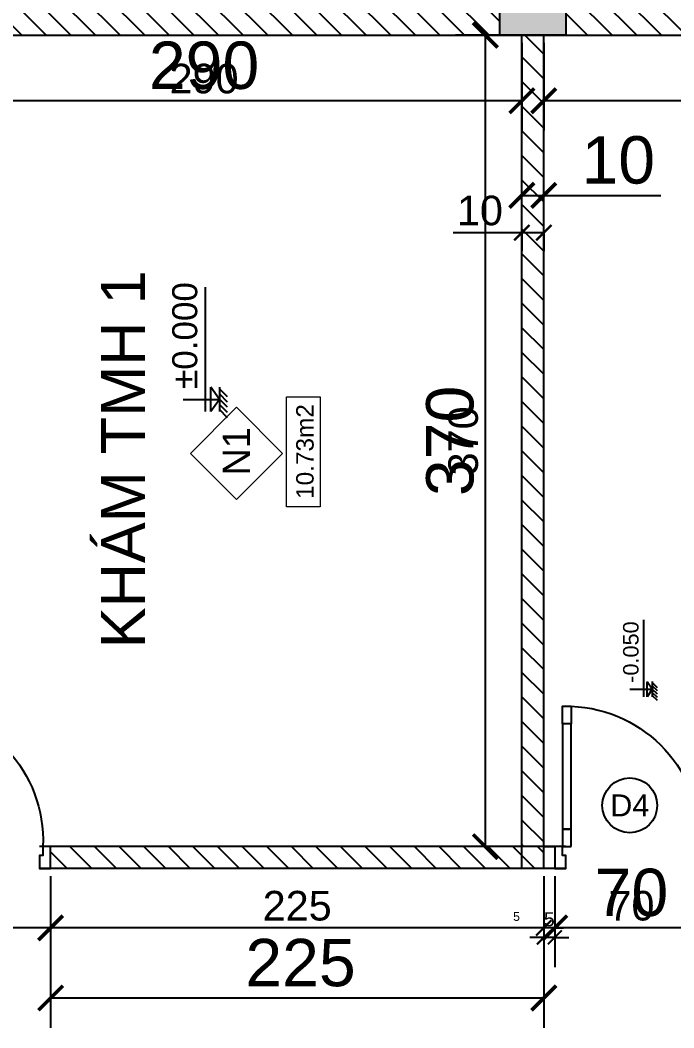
# Model space of a CAD drawing. Header units: millimetres. Extents: x -26398 to 135532, y -376633 to 43268.
# Drawn here: x 9003.1 to 9301.4, y -358347.6 to -357888.1 of the extents above; entities that cross this region are included whole.
import ezdxf
from ezdxf.enums import TextEntityAlignment as Align

# ---------------------------------------------------------------- set-up
doc = ezdxf.new("R2010")
doc.units = ezdxf.units.MM
for name, color, linetype in [('0 @ 5', 7, 'Continuous'), ('0 @ 8', 7, 'Continuous'), ('A-Door', 150, 'Continuous'), ('A5-KICHTHUOC', 251, 'Continuous'), ('cửa', 152, 'Continuous'), ('NT', 1, 'Continuous'), ('TƯỜNG', 52, 'Continuous')]:
    doc.layers.add(name, color=color, linetype=linetype)
doc.layers.add('A6-GHICHU', color=147, linetype='Continuous', lineweight=20)
doc.styles.add('GHICHU35', font='', dxfattribs={"width": 0.9, "height": 350})
doc.styles.get("Standard").update_dxf_attribs({"font": 'arial.ttf'})
doc.styles.add('TUANH', font='')
doc.styles.get('GHICHU35').set_extended_font_data('VNI-Helve')
doc.styles.get('TUANH').set_extended_font_data('VNI-Helve-Condense', bold=True)
doc.dimstyles.new('SCALE dimmatbang', dxfattribs={"dimscale": 70, "dimtxt": 2.7, "dimasz": 1.4, "dimexe": 1.7, "dimexo": 0.7, "dimtad": 1, "dimtoh": 1, "dimdec": 1, "dimtxsty": 'Standard', "dimblk": 'ARCHTICK', "dimcen": 2.5, "dimclrd": 1, "dimclre": 256, "dimadec": 0, "dimazin": 0, "dimtfac": 1, "dimtdec": 1, "dimtmove": 0, "dimatfit": 3, "dimfxl": 1, "dimarcsym": 0})
pattern_1 = [(135, (-202.924, -361103.396), (-5.61266, -5.61266), [])]

# ---------------------------------------------------------------- blocks, each defined once
blk = doc.blocks.new('A$C7DB75F4D')
at = {"layer": 'A-Door'}
for points in [[(625, 740), (625, 660), (665, 660), (665, 740)], [(625, 180), (625, 660), (665, 660), (665, 180)], [(625, 100), (625, 180), (665, 180), (665, 100)], [(35, 100), (35, 60), (50, 60), (50, 50), (50, 0), (0, 0), (0, 100)], [(665, 100), (700, 100), (700, 0), (650, 0), (650, 50), (650, 60), (665, 60)]]:
    blk.add_lwpolyline(points, close=True, dxfattribs=at)
at = {"layer": 'NT', "color": 1}
blk.add_arc((650, 125), 615.5, 92.3278, 182.3278, dxfattribs=at)
blk = doc.blocks.new('1-cote nen')
for p, q in [((-1.8, 267.2), (-1.8, 0)), ((-91.4, 101.9), (827.5, 101.9)), ((-1.8, 0), (-91.4, 62.9)), ((-91.4, 62.9), (87.7, 62.9)), ((89.6, 0), (-91.4, 0)), ((-1.8, 0), (87.7, 62.9)), ((-137.3, -60), (-77.3, 0)), ((-98.7, -60), (-38.7, 0)), ((-60, -60), (0, 0)), ((-21.3, -60), (38.7, 0)), ((17.3, -60), (77.3, 0))]:
    blk.add_line(p, q)
at = {"ltscale": 50, "style": 'GHICHU35', "width": 0.9}
blk.add_attdef('%%P0.000', (75.5, 163.9), '', height=187.5, dxfattribs=at)
blk = doc.blocks.new('_ArchTick')
at = {"color": 0, "linetype": 'ByBlock', "const_width": 0.15}
blk.add_lwpolyline([(-0.5, -0.5), (0.5, 0.5)], dxfattribs=at)
blk = doc.blocks.new('*D7966')
at = {"lineweight": -2, "transparency": 16777216}
for p, q in [((9247.05, -358280.55), (9247.05, -358315.62)), ((9317.05, -358280.55), (9317.05, -358315.62))]:
    blk.add_line(p, q, dxfattribs=at)
at = {"color": 1, "lineweight": -2, "transparency": 16777216}
blk.add_line((9317.05, -358302.02), (9247.05, -358302.02), dxfattribs=at)
at = {"layer": 'DEFPOINTS', "color": 0, "transparency": 16777216}
for p in [(9247.05, -358274.95), (9317.05, -358274.95), (9247.05, -358302.02)]:
    blk.add_point(p, dxfattribs=at)
at = {"color": 1, "lineweight": -2, "transparency": 16777216, "xscale": 11.2, "yscale": 11.2, "zscale": 11.2, "rotation": 180}
blk.add_blockref('_ArchTick', (9247.05, -358302.02), dxfattribs=at)
at = {"color": 1, "lineweight": -2, "transparency": 16777216, "xscale": 11.2, "yscale": 11.2, "zscale": 11.2}
blk.add_blockref('_ArchTick', (9317.05, -358302.02), dxfattribs=at)
at = {"color": 0, "transparency": 16777216, "insert": (9282.05, -358285.99), "char_height": 21.6, "attachment_point": 5}
blk.add_mtext('70', dxfattribs=at)
blk = doc.blocks.new('*D7967')
at = {"lineweight": -2, "transparency": 16777216}
for p, q in [((9247.05, -358278.45), (9247.05, -358310.52)), ((9317.05, -358278.45), (9317.05, -358310.52))]:
    blk.add_line(p, q, dxfattribs=at)
at = {"color": 1, "lineweight": -2, "transparency": 16777216}
blk.add_line((9317.05, -358302.02), (9247.05, -358302.02), dxfattribs=at)
at = {"layer": 'DEFPOINTS', "color": 0, "transparency": 16777216}
for p in [(9247.05, -358274.95), (9317.05, -358274.95), (9247.05, -358302.02)]:
    blk.add_point(p, dxfattribs=at)
at = {"color": 1, "lineweight": -2, "transparency": 16777216, "xscale": 7, "yscale": 7, "zscale": 7, "rotation": 180}
blk.add_blockref('_ArchTick', (9247.05, -358302.02), dxfattribs=at)
at = {"color": 1, "lineweight": -2, "transparency": 16777216, "xscale": 7, "yscale": 7, "zscale": 7}
blk.add_blockref('_ArchTick', (9317.05, -358302.02), dxfattribs=at)
at = {"color": 0, "transparency": 16777216, "insert": (9282.05, -358292), "char_height": 13.5, "attachment_point": 5}
blk.add_mtext('70', dxfattribs=at)
blk = doc.blocks.new('*D7968')
at = {"lineweight": -2, "transparency": 16777216}
for p, q in [((9242.05, -358280.55), (9242.05, -358319.96)), ((9247.05, -358280.55), (9247.05, -358319.96))]:
    blk.add_line(p, q, dxfattribs=at)
at = {"color": 1, "lineweight": -2, "transparency": 16777216}
for p, q in [((9242.05, -358306.36), (9235.65, -358306.36)), ((9247.05, -358306.36), (9242.05, -358306.36)), ((9247.05, -358306.36), (9253.45, -358306.36))]:
    blk.add_line(p, q, dxfattribs=at)
at = {"layer": 'DEFPOINTS', "color": 0, "transparency": 16777216}
for p in [(9242.05, -358274.95), (9247.05, -358274.95), (9242.05, -358306.36)]:
    blk.add_point(p, dxfattribs=at)
at = {"color": 1, "lineweight": -2, "transparency": 16777216, "xscale": 6.4, "yscale": 6.4, "zscale": 6.4}
blk.add_blockref('_ArchTick', (9242.05, -358306.36), dxfattribs=at)
at = {"color": 1, "lineweight": -2, "transparency": 16777216, "xscale": 6.4, "yscale": 6.4, "zscale": 6.4, "rotation": 180}
blk.add_blockref('_ArchTick', (9247.05, -358306.36), dxfattribs=at)
at = {"color": 0, "transparency": 16777216, "insert": (9244.55, -358298.11), "char_height": 6.4, "attachment_point": 5}
blk.add_mtext('5', dxfattribs=at)
blk = doc.blocks.new('*D7969')
at = {"lineweight": -2, "transparency": 16777216}
for p, q in [((9242.05, -358278.45), (9242.05, -358310.52)), ((9247.05, -358278.45), (9247.05, -358310.52))]:
    blk.add_line(p, q, dxfattribs=at)
at = {"color": 1, "lineweight": -2, "transparency": 16777216}
for p, q in [((9242.05, -358302.02), (9225.14, -358302.02)), ((9247.05, -358302.02), (9242.05, -358302.02)), ((9247.05, -358302.02), (9251.05, -358302.02))]:
    blk.add_line(p, q, dxfattribs=at)
at = {"layer": 'DEFPOINTS', "color": 0, "transparency": 16777216}
for p in [(9242.05, -358274.95), (9247.05, -358274.95), (9242.05, -358302.02)]:
    blk.add_point(p, dxfattribs=at)
at = {"color": 1, "lineweight": -2, "transparency": 16777216, "xscale": 4, "yscale": 4, "zscale": 4}
blk.add_blockref('_ArchTick', (9242.05, -358302.02), dxfattribs=at)
at = {"color": 1, "lineweight": -2, "transparency": 16777216, "xscale": 4, "yscale": 4, "zscale": 4, "rotation": 180}
blk.add_blockref('_ArchTick', (9247.05, -358302.02), dxfattribs=at)
at = {"color": 0, "transparency": 16777216, "insert": (9229.6, -358296.86), "char_height": 4, "attachment_point": 5}
blk.add_mtext('5', dxfattribs=at)
blk = doc.blocks.new('*D7970')
at = {"lineweight": -2, "transparency": 16777216}
for p, q in [((9017.05, -358280.55), (9017.05, -358347.6)), ((9242.05, -358280.55), (9242.05, -358347.6))]:
    blk.add_line(p, q, dxfattribs=at)
at = {"color": 1, "lineweight": -2, "transparency": 16777216}
blk.add_line((9242.05, -358334), (9017.05, -358334), dxfattribs=at)
at = {"layer": 'DEFPOINTS', "color": 0, "transparency": 16777216}
for p in [(9017.05, -358274.95), (9242.05, -358274.95), (9017.05, -358334)]:
    blk.add_point(p, dxfattribs=at)
at = {"color": 1, "lineweight": -2, "transparency": 16777216, "xscale": 11.2, "yscale": 11.2, "zscale": 11.2, "rotation": 180}
blk.add_blockref('_ArchTick', (9017.05, -358334), dxfattribs=at)
at = {"color": 1, "lineweight": -2, "transparency": 16777216, "xscale": 11.2, "yscale": 11.2, "zscale": 11.2}
blk.add_blockref('_ArchTick', (9242.05, -358334), dxfattribs=at)
at = {"color": 0, "transparency": 16777216, "insert": (9131.07, -358317.98), "char_height": 21.6, "attachment_point": 5}
blk.add_mtext('225', dxfattribs=at)
blk = doc.blocks.new('*D7971')
at = {"lineweight": -2, "transparency": 16777216}
for p, q in [((9017.05, -358278.45), (9017.05, -358310.52)), ((9242.05, -358278.45), (9242.05, -358310.52))]:
    blk.add_line(p, q, dxfattribs=at)
at = {"color": 1, "lineweight": -2, "transparency": 16777216}
blk.add_line((9242.05, -358302.02), (9017.05, -358302.02), dxfattribs=at)
at = {"layer": 'DEFPOINTS', "color": 0, "transparency": 16777216}
for p in [(9017.05, -358274.95), (9242.05, -358274.95), (9017.05, -358302.02)]:
    blk.add_point(p, dxfattribs=at)
at = {"color": 1, "lineweight": -2, "transparency": 16777216, "xscale": 7, "yscale": 7, "zscale": 7, "rotation": 180}
blk.add_blockref('_ArchTick', (9017.05, -358302.02), dxfattribs=at)
at = {"color": 1, "lineweight": -2, "transparency": 16777216, "xscale": 7, "yscale": 7, "zscale": 7}
blk.add_blockref('_ArchTick', (9242.05, -358302.02), dxfattribs=at)
at = {"color": 0, "transparency": 16777216, "insert": (9129.55, -358292), "char_height": 13.5, "attachment_point": 5}
blk.add_mtext('225', dxfattribs=at)
blk = doc.blocks.new('*D7972')
at = {"lineweight": -2, "transparency": 16777216}
for p, q in [((8947.05, -358280.55), (8947.05, -358315.62)), ((9017.05, -358280.55), (9017.05, -358315.62))]:
    blk.add_line(p, q, dxfattribs=at)
at = {"color": 1, "lineweight": -2, "transparency": 16777216}
blk.add_line((9017.05, -358302.02), (8947.05, -358302.02), dxfattribs=at)
at = {"layer": 'DEFPOINTS', "color": 0, "transparency": 16777216}
for p in [(8947.05, -358274.95), (9017.05, -358274.95), (8947.05, -358302.02)]:
    blk.add_point(p, dxfattribs=at)
at = {"color": 1, "lineweight": -2, "transparency": 16777216, "xscale": 11.2, "yscale": 11.2, "zscale": 11.2, "rotation": 180}
blk.add_blockref('_ArchTick', (8947.05, -358302.02), dxfattribs=at)
at = {"color": 1, "lineweight": -2, "transparency": 16777216, "xscale": 11.2, "yscale": 11.2, "zscale": 11.2}
blk.add_blockref('_ArchTick', (9017.05, -358302.02), dxfattribs=at)
at = {"color": 0, "transparency": 16777216, "insert": (8982.05, -358285.99), "char_height": 21.6, "attachment_point": 5}
blk.add_mtext('70', dxfattribs=at)
blk = doc.blocks.new('*D7973')
at = {"lineweight": -2, "transparency": 16777216}
for p, q in [((8947.05, -358278.45), (8947.05, -358310.52)), ((9017.05, -358278.45), (9017.05, -358310.52))]:
    blk.add_line(p, q, dxfattribs=at)
at = {"color": 1, "lineweight": -2, "transparency": 16777216}
blk.add_line((9017.05, -358302.02), (8947.05, -358302.02), dxfattribs=at)
at = {"layer": 'DEFPOINTS', "color": 0, "transparency": 16777216}
for p in [(8947.05, -358274.95), (9017.05, -358274.95), (8947.05, -358302.02)]:
    blk.add_point(p, dxfattribs=at)
at = {"color": 1, "lineweight": -2, "transparency": 16777216, "xscale": 7, "yscale": 7, "zscale": 7, "rotation": 180}
blk.add_blockref('_ArchTick', (8947.05, -358302.02), dxfattribs=at)
at = {"color": 1, "lineweight": -2, "transparency": 16777216, "xscale": 7, "yscale": 7, "zscale": 7}
blk.add_blockref('_ArchTick', (9017.05, -358302.02), dxfattribs=at)
at = {"color": 0, "transparency": 16777216, "insert": (8982.05, -358292), "char_height": 13.5, "attachment_point": 5}
blk.add_mtext('70', dxfattribs=at)
blk = doc.blocks.new('*D7802')
at = {"lineweight": -2, "transparency": 16777216}
for p, q in [((9232.05, -357974.68), (9232.05, -357954.38)), ((9242.05, -357974.68), (9242.05, -357954.38))]:
    blk.add_line(p, q, dxfattribs=at)
at = {"color": 1, "lineweight": -2, "transparency": 16777216}
for p, q in [((9232.05, -357967.98), (9242.05, -357967.98)), ((9242.05, -357967.98), (9295.44, -357967.98))]:
    blk.add_line(p, q, dxfattribs=at)
at = {"layer": 'DEFPOINTS', "color": 0, "transparency": 16777216}
for p in [(9232.05, -357967.98), (9232.05, -357980.28), (9242.05, -357980.28)]:
    blk.add_point(p, dxfattribs=at)
at = {"color": 1, "lineweight": -2, "transparency": 16777216, "xscale": 11.2, "yscale": 11.2, "zscale": 11.2, "rotation": 180}
blk.add_blockref('_ArchTick', (9232.05, -357967.98), dxfattribs=at)
at = {"color": 1, "lineweight": -2, "transparency": 16777216, "xscale": 11.2, "yscale": 11.2, "zscale": 11.2}
blk.add_blockref('_ArchTick', (9242.05, -357967.98), dxfattribs=at)
at = {"color": 0, "transparency": 16777216, "insert": (9276.02, -357951.95), "char_height": 21.6, "attachment_point": 5}
blk.add_mtext('10', dxfattribs=at)
blk = doc.blocks.new('*D7803')
at = {"lineweight": -2, "transparency": 16777216}
for p, q in [((9232.05, -357983.78), (9232.05, -357993.49)), ((9242.05, -357983.78), (9242.05, -357993.49))]:
    blk.add_line(p, q, dxfattribs=at)
at = {"color": 1, "lineweight": -2, "transparency": 16777216}
for p, q in [((9232.05, -357984.99), (9200.77, -357984.99)), ((9242.05, -357984.99), (9232.05, -357984.99))]:
    blk.add_line(p, q, dxfattribs=at)
at = {"layer": 'DEFPOINTS', "color": 0, "transparency": 16777216}
for p in [(9232.05, -357980.28), (9242.05, -357980.28), (9232.05, -357984.99)]:
    blk.add_point(p, dxfattribs=at)
at = {"color": 1, "lineweight": -2, "transparency": 16777216, "xscale": 7, "yscale": 7, "zscale": 7, "rotation": 180}
blk.add_blockref('_ArchTick', (9232.05, -357984.99), dxfattribs=at)
at = {"color": 1, "lineweight": -2, "transparency": 16777216, "xscale": 7, "yscale": 7, "zscale": 7}
blk.add_blockref('_ArchTick', (9242.05, -357984.99), dxfattribs=at)
at = {"color": 0, "transparency": 16777216, "insert": (9212.91, -357974.97), "char_height": 13.5, "attachment_point": 5}
blk.add_mtext('10', dxfattribs=at)
blk = doc.blocks.new('*D7842')
at = {"lineweight": -2, "transparency": 16777216}
for p, q in [((9242.05, -357900.55), (9242.05, -357938.42)), ((9532.05, -357900.55), (9532.05, -357938.42))]:
    blk.add_line(p, q, dxfattribs=at)
at = {"color": 1, "lineweight": -2, "transparency": 16777216}
blk.add_line((9532.05, -357924.82), (9242.05, -357924.82), dxfattribs=at)
at = {"layer": 'DEFPOINTS', "color": 0, "transparency": 16777216}
for p in [(9242.05, -357894.95), (9532.05, -357894.95), (9242.05, -357924.82)]:
    blk.add_point(p, dxfattribs=at)
at = {"color": 1, "lineweight": -2, "transparency": 16777216, "xscale": 11.2, "yscale": 11.2, "zscale": 11.2, "rotation": 180}
blk.add_blockref('_ArchTick', (9242.05, -357924.82), dxfattribs=at)
at = {"color": 1, "lineweight": -2, "transparency": 16777216, "xscale": 11.2, "yscale": 11.2, "zscale": 11.2}
blk.add_blockref('_ArchTick', (9532.05, -357924.82), dxfattribs=at)
at = {"color": 0, "transparency": 16777216, "insert": (9387.05, -357908.79), "char_height": 21.6, "attachment_point": 5}
blk.add_mtext('290', dxfattribs=at)
blk = doc.blocks.new('*D7843')
at = {"lineweight": -2, "transparency": 16777216}
for p, q in [((9242.05, -357898.45), (9242.05, -357933.32)), ((9532.05, -357898.45), (9532.05, -357933.32))]:
    blk.add_line(p, q, dxfattribs=at)
at = {"color": 1, "lineweight": -2, "transparency": 16777216}
blk.add_line((9532.05, -357924.82), (9242.05, -357924.82), dxfattribs=at)
at = {"layer": 'DEFPOINTS', "color": 0, "transparency": 16777216}
for p in [(9242.05, -357894.95), (9532.05, -357894.95), (9242.05, -357924.82)]:
    blk.add_point(p, dxfattribs=at)
at = {"color": 1, "lineweight": -2, "transparency": 16777216, "xscale": 7, "yscale": 7, "zscale": 7, "rotation": 180}
blk.add_blockref('_ArchTick', (9242.05, -357924.82), dxfattribs=at)
at = {"color": 1, "lineweight": -2, "transparency": 16777216, "xscale": 7, "yscale": 7, "zscale": 7}
blk.add_blockref('_ArchTick', (9532.05, -357924.82), dxfattribs=at)
at = {"color": 0, "transparency": 16777216, "insert": (9387.05, -357914.8), "char_height": 13.5, "attachment_point": 5}
blk.add_mtext('290', dxfattribs=at)
blk = doc.blocks.new('*D7844')
at = {"lineweight": -2, "transparency": 16777216}
for p, q in [((9226.45, -357894.95), (9201.76, -357894.95)), ((9226.45, -358264.95), (9201.76, -358264.95))]:
    blk.add_line(p, q, dxfattribs=at)
at = {"color": 1, "lineweight": -2, "transparency": 16777216}
blk.add_line((9215.36, -357894.95), (9215.36, -358264.95), dxfattribs=at)
at = {"layer": 'DEFPOINTS', "color": 0, "transparency": 16777216}
for p in [(9232.05, -357894.95), (9215.36, -358264.95), (9232.05, -358264.95)]:
    blk.add_point(p, dxfattribs=at)
at = {"color": 1, "lineweight": -2, "transparency": 16777216, "xscale": 11.2, "yscale": 11.2, "zscale": 11.2}
for p, rotation in [((9215.36, -357894.95), 90), ((9215.36, -358264.95), 270)]:
    blk.add_blockref('_ArchTick', p, dxfattribs=dict(at, rotation=rotation))
at = {"color": 0, "transparency": 16777216, "insert": (9199.32, -358079.95), "char_height": 21.6, "attachment_point": 5, "rotation": 90}
blk.add_mtext('370', dxfattribs=at)
blk = doc.blocks.new('*D7845')
at = {"lineweight": -2, "transparency": 16777216}
for p, q in [((9228.55, -357894.95), (9206.86, -357894.95)), ((9228.55, -358264.95), (9206.86, -358264.95))]:
    blk.add_line(p, q, dxfattribs=at)
at = {"color": 1, "lineweight": -2, "transparency": 16777216}
blk.add_line((9215.36, -357894.95), (9215.36, -358264.95), dxfattribs=at)
at = {"layer": 'DEFPOINTS', "color": 0, "transparency": 16777216}
for p in [(9232.05, -357894.95), (9215.36, -358264.95), (9232.05, -358264.95)]:
    blk.add_point(p, dxfattribs=at)
at = {"color": 1, "lineweight": -2, "transparency": 16777216, "xscale": 7, "yscale": 7, "zscale": 7}
for p, rotation in [((9215.36, -357894.95), 90), ((9215.36, -358264.95), 270)]:
    blk.add_blockref('_ArchTick', p, dxfattribs=dict(at, rotation=rotation))
at = {"color": 0, "transparency": 16777216, "insert": (9205.34, -358079.95), "char_height": 13.5, "attachment_point": 5, "rotation": 90}
blk.add_mtext('370', dxfattribs=at)
blk = doc.blocks.new('*D7846')
at = {"lineweight": -2, "transparency": 16777216}
for p, q in [((8942.05, -357900.55), (8942.05, -357938.42)), ((9232.05, -357900.55), (9232.05, -357938.42))]:
    blk.add_line(p, q, dxfattribs=at)
at = {"color": 1, "lineweight": -2, "transparency": 16777216}
blk.add_line((9232.05, -357924.82), (8942.05, -357924.82), dxfattribs=at)
at = {"layer": 'DEFPOINTS', "color": 0, "transparency": 16777216}
for p in [(8942.05, -357894.95), (9232.05, -357894.95), (8942.05, -357924.82)]:
    blk.add_point(p, dxfattribs=at)
at = {"color": 1, "lineweight": -2, "transparency": 16777216, "xscale": 11.2, "yscale": 11.2, "zscale": 11.2, "rotation": 180}
blk.add_blockref('_ArchTick', (8942.05, -357924.82), dxfattribs=at)
at = {"color": 1, "lineweight": -2, "transparency": 16777216, "xscale": 11.2, "yscale": 11.2, "zscale": 11.2}
blk.add_blockref('_ArchTick', (9232.05, -357924.82), dxfattribs=at)
at = {"color": 0, "transparency": 16777216, "insert": (9087.05, -357908.79), "char_height": 21.6, "attachment_point": 5}
blk.add_mtext('290', dxfattribs=at)
blk = doc.blocks.new('*D7847')
at = {"lineweight": -2, "transparency": 16777216}
for p, q in [((8942.05, -357898.45), (8942.05, -357933.32)), ((9232.05, -357898.45), (9232.05, -357933.32))]:
    blk.add_line(p, q, dxfattribs=at)
at = {"color": 1, "lineweight": -2, "transparency": 16777216}
blk.add_line((9232.05, -357924.82), (8942.05, -357924.82), dxfattribs=at)
at = {"layer": 'DEFPOINTS', "color": 0, "transparency": 16777216}
for p in [(8942.05, -357894.95), (9232.05, -357894.95), (8942.05, -357924.82)]:
    blk.add_point(p, dxfattribs=at)
at = {"color": 1, "lineweight": -2, "transparency": 16777216, "xscale": 7, "yscale": 7, "zscale": 7, "rotation": 180}
blk.add_blockref('_ArchTick', (8942.05, -357924.82), dxfattribs=at)
at = {"color": 1, "lineweight": -2, "transparency": 16777216, "xscale": 7, "yscale": 7, "zscale": 7}
blk.add_blockref('_ArchTick', (9232.05, -357924.82), dxfattribs=at)
at = {"color": 0, "transparency": 16777216, "insert": (9087.05, -357914.8), "char_height": 13.5, "attachment_point": 5}
blk.add_mtext('290', dxfattribs=at)
blk = doc.blocks.new('*U9210')
at = {"layer": '0 @ 5'}
dim = blk.add_linear_dim(base=(9247.05, -358302.02), p1=(9317.05, -358274.95), p2=(9247.05, -358274.95), angle=180, dimstyle='SCALE dimmatbang', override={"dimscale": 5, "dimtix": 0, "dimtofl": 1, "dimtmove": 0, "dimatfit": 3}, dxfattribs=at)
dim.commit()
dim.dimension.update_dxf_attribs({"geometry": '*D7967', "text_midpoint": (9282.05, -358292)})
at = {"layer": '0 @ 8'}
dim = blk.add_linear_dim(base=(9247.05, -358302.02), p1=(9317.05, -358274.95), p2=(9247.05, -358274.95), angle=180, dimstyle='SCALE dimmatbang', override={"dimscale": 8, "dimtix": 0, "dimtofl": 1, "dimtmove": 0, "dimatfit": 3}, dxfattribs=at)
dim.commit()
dim.dimension.update_dxf_attribs({"geometry": '*D7966', "text_midpoint": (9282.05, -358285.99)})
blk = doc.blocks.new('*U9211')
at = {"layer": '0 @ 5'}
dim = blk.add_linear_dim(base=(9242.05, -358302.02), p1=(9247.05, -358274.95), p2=(9242.05, -358274.95), angle=180, dimstyle='SCALE dimmatbang', override={"dimscale": 5, "dimtxt": 0.8, "dimasz": 0.8, "dimtix": 0, "dimtofl": 1, "dimtmove": 0, "dimatfit": 3}, dxfattribs=at)
dim.commit()
dim.dimension.update_dxf_attribs({"geometry": '*D7969', "text_midpoint": (9229.6, -358296.86)})
at = {"layer": '0 @ 8'}
dim = blk.add_linear_dim(base=(9242.05, -358306.36), p1=(9247.05, -358274.95), p2=(9242.05, -358274.95), angle=180, dimstyle='SCALE dimmatbang', override={"dimscale": 8, "dimtxt": 0.8, "dimasz": 0.8, "dimtix": 0, "dimtofl": 1, "dimtmove": 0, "dimatfit": 3}, dxfattribs=at)
dim.commit()
dim.dimension.update_dxf_attribs({"geometry": '*D7968', "text_midpoint": (9244.55, -358306.36), "dimtype": 128})
blk = doc.blocks.new('*U9212')
at = {"layer": '0 @ 5'}
dim = blk.add_linear_dim(base=(9017.05, -358302.02), p1=(9242.05, -358274.95), p2=(9017.05, -358274.95), angle=180, dimstyle='SCALE dimmatbang', override={"dimscale": 5, "dimtix": 0, "dimtofl": 1, "dimtmove": 0, "dimatfit": 3}, dxfattribs=at)
dim.commit()
dim.dimension.update_dxf_attribs({"geometry": '*D7971', "text_midpoint": (9129.55, -358292)})
at = {"layer": '0 @ 8'}
dim = blk.add_linear_dim(base=(9017.05, -358334), p1=(9242.05, -358274.95), p2=(9017.05, -358274.95), angle=180, dimstyle='SCALE dimmatbang', override={"dimscale": 8, "dimtix": 0, "dimtofl": 1, "dimtmove": 0, "dimatfit": 3}, dxfattribs=at)
dim.commit()
dim.dimension.update_dxf_attribs({"geometry": '*D7970', "text_midpoint": (9131.07, -358334), "dimtype": 128})
blk = doc.blocks.new('*U9213')
at = {"layer": '0 @ 5'}
dim = blk.add_linear_dim(base=(8947.05, -358302.02), p1=(9017.05, -358274.95), p2=(8947.05, -358274.95), angle=180, dimstyle='SCALE dimmatbang', override={"dimscale": 5, "dimtix": 0, "dimtofl": 1, "dimtmove": 0, "dimatfit": 3}, dxfattribs=at)
dim.commit()
dim.dimension.update_dxf_attribs({"geometry": '*D7973', "text_midpoint": (8982.05, -358292)})
at = {"layer": '0 @ 8'}
dim = blk.add_linear_dim(base=(8947.05, -358302.02), p1=(9017.05, -358274.95), p2=(8947.05, -358274.95), angle=180, dimstyle='SCALE dimmatbang', override={"dimscale": 8, "dimtix": 0, "dimtofl": 1, "dimtmove": 0, "dimatfit": 3}, dxfattribs=at)
dim.commit()
dim.dimension.update_dxf_attribs({"geometry": '*D7972', "text_midpoint": (8982.05, -358285.99)})
blk = doc.blocks.new('*U9240')
at = {"layer": '0 @ 5'}
dim = blk.add_linear_dim(base=(9232.05, -357984.99), p1=(9242.05, -357980.28), p2=(9232.05, -357980.28), angle=180, dimstyle='SCALE dimmatbang', override={"dimscale": 5, "dimtix": 0, "dimtofl": 1, "dimtmove": 0, "dimatfit": 3}, dxfattribs=at)
dim.commit()
dim.dimension.update_dxf_attribs({"geometry": '*D7803', "text_midpoint": (9212.91, -357974.97)})
at = {"layer": '0 @ 8'}
dim = blk.add_linear_dim(base=(9232.05, -357967.98), p1=(9242.05, -357980.28), p2=(9232.05, -357980.28), angle=180, dimstyle='SCALE dimmatbang', override={"dimscale": 8, "dimtix": 0, "dimtofl": 1, "dimtmove": 0, "dimatfit": 3}, dxfattribs=at)
dim.commit()
dim.dimension.update_dxf_attribs({"geometry": '*D7802', "text_midpoint": (9276.02, -357967.98), "dimtype": 128})
blk = doc.blocks.new('*U9269')
at = {"layer": '0 @ 5'}
dim = blk.add_linear_dim(base=(9242.05, -357924.82), p1=(9532.05, -357894.95), p2=(9242.05, -357894.95), angle=180, dimstyle='SCALE dimmatbang', override={"dimscale": 5, "dimtix": 0, "dimtofl": 1, "dimtmove": 0, "dimatfit": 3}, dxfattribs=at)
dim.commit()
dim.dimension.update_dxf_attribs({"geometry": '*D7843', "text_midpoint": (9387.05, -357914.8)})
at = {"layer": '0 @ 8'}
dim = blk.add_linear_dim(base=(9242.05, -357924.82), p1=(9532.05, -357894.95), p2=(9242.05, -357894.95), angle=180, dimstyle='SCALE dimmatbang', override={"dimscale": 8, "dimtix": 0, "dimtofl": 1, "dimtmove": 0, "dimatfit": 3}, dxfattribs=at)
dim.commit()
dim.dimension.update_dxf_attribs({"geometry": '*D7842', "text_midpoint": (9387.05, -357908.79)})
blk = doc.blocks.new('*U9270')
at = {"layer": '0 @ 5'}
dim = blk.add_linear_dim(base=(9215.36, -358264.95), p1=(9232.05, -357894.95), p2=(9232.05, -358264.95), angle=90, dimstyle='SCALE dimmatbang', override={"dimscale": 5, "dimtix": 0, "dimtofl": 1, "dimtmove": 0, "dimatfit": 3}, dxfattribs=at)
dim.commit()
dim.dimension.update_dxf_attribs({"geometry": '*D7845', "text_midpoint": (9205.34, -358079.95)})
at = {"layer": '0 @ 8'}
dim = blk.add_linear_dim(base=(9215.36, -358264.95), p1=(9232.05, -357894.95), p2=(9232.05, -358264.95), angle=90, dimstyle='SCALE dimmatbang', override={"dimscale": 8, "dimtix": 0, "dimtofl": 1, "dimtmove": 0, "dimatfit": 3}, dxfattribs=at)
dim.commit()
dim.dimension.update_dxf_attribs({"geometry": '*D7844', "text_midpoint": (9199.32, -358079.95)})
blk = doc.blocks.new('*U9271')
at = {"layer": '0 @ 5'}
dim = blk.add_linear_dim(base=(8942.05, -357924.82), p1=(9232.05, -357894.95), p2=(8942.05, -357894.95), angle=180, dimstyle='SCALE dimmatbang', override={"dimscale": 5, "dimtix": 0, "dimtofl": 1, "dimtmove": 0, "dimatfit": 3}, dxfattribs=at)
dim.commit()
dim.dimension.update_dxf_attribs({"geometry": '*D7847', "text_midpoint": (9087.05, -357914.8)})
at = {"layer": '0 @ 8'}
dim = blk.add_linear_dim(base=(8942.05, -357924.82), p1=(9232.05, -357894.95), p2=(8942.05, -357894.95), angle=180, dimstyle='SCALE dimmatbang', override={"dimscale": 8, "dimtix": 0, "dimtofl": 1, "dimtmove": 0, "dimatfit": 3}, dxfattribs=at)
dim.commit()
dim.dimension.update_dxf_attribs({"geometry": '*D7846', "text_midpoint": (9087.05, -357908.79)})

msp = doc.modelspace()

# ---------------------------------------------------------------- hatches: boundary and pattern name
h = msp.add_hatch(color=1)
h.dxf.hatch_style = 1
h.paths.add_polyline_path([(9222.05, -357894.95), (9252.05, -357894.95), (9252.05, -357874.95), (9222.05, -357874.95)])
at = {"layer": 'TƯỜNG'}
h = msp.add_hatch(dxfattribs=at)
h.set_pattern_fill('ANSI31', color=256, scale=2.5, angle=90)
h.set_pattern_definition(pattern_1)
h.paths.add_polyline_path([(7457.05, -357874.95), (7457.05, -357894.95), (8022.05, -357894.95), (8022.05, -357874.95)])
h.paths.add_polyline_path([(8322.05, -357894.95), (8322.05, -357874.95), (8052.05, -357874.95), (8052.05, -357894.95)])
h.paths.add_polyline_path([(8652.05, -357874.95), (8652.05, -357894.95), (8922.05, -357894.95), (8922.05, -357875.49), (8921.51, -357874.95)])
h.paths.add_polyline_path([(8622.05, -357894.95), (8622.05, -357874.95), (8352.05, -357874.95), (8352.05, -357894.95)])
h.paths.add_polyline_path([(8952.05, -357874.95), (8952.05, -357894.26), (8952.73, -357894.95), (9222.05, -357894.95), (9222.05, -357874.95)])
h.paths.add_polyline_path([(9252.05, -357874.95), (9252.05, -357894.95), (9522.05, -357894.95), (9522.05, -357874.95)])
h.paths.add_polyline_path([(9822.05, -357894.95), (9822.05, -357874.95), (9552.05, -357874.95), (9552.05, -357894.95)])
h.paths.add_polyline_path([(10222.05, -357894.95), (10222.05, -357874.95), (9852.05, -357874.95), (9852.05, -357894.95)])
h.paths.add_polyline_path([(10605.97, -357894.95), (10605.97, -357875.07), (10616.65, -357875.07), (10616.53, -357874.95), (10252.05, -357874.95), (10252.05, -357894.95)])
h = msp.add_hatch(dxfattribs=at)
h.set_pattern_fill('ANSI31', color=256, scale=2.5, angle=90)
h.set_pattern_definition(pattern_1)
h.paths.add_polyline_path([(9017.05, -358264.95), (9017.05, -358274.95), (9232.05, -358274.95), (9232.05, -358264.95)])
h.paths.add_polyline_path([(9232.05, -358264.95), (9232.05, -358274.95), (9242.05, -358274.95), (9242.05, -358264.95)])

# ---------------------------------------------------------------- linework, layer by layer
at = {"linetype": 'Continuous'}
msp.add_line((9232.93, -358264.95), (9232.05, -358264.07), dxfattribs=at)
for points in [[(9252.05, -357874.95), (9252.05, -357894.95), (9222.05, -357894.95), (9222.05, -357874.95)], [(9242.05, -358264.95), (9247.05, -358264.95), (9247.05, -358274.95), (9242.05, -358274.95)]]:
    msp.add_lwpolyline(points, close=True)
msp.add_circle((9281.27, -358246.15), 12.52)
at = {"layer": 'A6-GHICHU', "ltscale": 0.5}
for points in [[(9124.59, -358109.97), (9124.59, -358059.87), (9140.04, -358059.87), (9140.04, -358109.97)], [(9122.82, -358085.65), (9101.8, -358064.64), (9080.79, -358085.65), (9101.8, -358106.67)]]:
    msp.add_lwpolyline(points, close=True, dxfattribs=at)
at = {"layer": 'TƯỜNG'}
for p, q in [((7457.05, -357894.95), (10617.05, -357894.95)), ((9232.05, -358274.95), (9232.05, -357894.95)), ((9242.05, -357903.63), (9233.37, -357894.95)), ((9242.05, -358274.95), (9242.05, -357894.95)), ((9242.05, -357914.86), (9232.05, -357904.86)), ((9242.05, -357926.08), (9232.05, -357916.08)), ((9242.05, -357937.31), (9232.05, -357927.31)), ((9242.05, -357948.53), (9232.05, -357938.53)), ((9242.05, -357959.76), (9232.05, -357949.76)), ((9242.05, -357970.98), (9232.05, -357960.98)), ((9242.05, -357982.21), (9232.05, -357972.21)), ((9242.05, -357993.43), (9232.05, -357983.43)), ((9242.05, -358004.66), (9232.05, -357994.66)), ((9242.05, -358015.88), (9232.05, -358005.88)), ((9242.05, -358027.11), (9232.05, -358017.11)), ((9242.05, -358038.33), (9232.05, -358028.33)), ((9242.05, -358049.56), (9232.05, -358039.56)), ((9242.05, -358060.78), (9232.05, -358050.78)), ((9242.05, -358072.01), (9232.05, -358062.01)), ((9242.05, -358083.24), (9232.05, -358073.24)), ((9242.05, -358094.46), (9232.05, -358084.46)), ((9242.05, -358105.69), (9232.05, -358095.69)), ((9242.05, -358116.91), (9232.05, -358106.91)), ((9242.05, -358128.14), (9232.05, -358118.14)), ((9242.05, -358139.36), (9232.05, -358129.36)), ((9242.05, -358150.59), (9232.05, -358140.59)), ((9242.05, -358161.81), (9232.05, -358151.81)), ((9242.05, -358173.04), (9232.05, -358163.04)), ((9242.05, -358184.26), (9232.05, -358174.26)), ((9242.05, -358195.49), (9232.05, -358185.49)), ((9242.05, -358206.71), (9232.05, -358196.71)), ((9242.05, -358217.94), (9232.05, -358207.94)), ((9242.05, -358229.16), (9232.05, -358219.16)), ((9242.05, -358240.39), (9232.05, -358230.39)), ((9242.05, -358251.62), (9232.05, -358241.62)), ((9242.05, -358262.84), (9232.05, -358252.84)), ((9252.05, -358264.95), (9012.05, -358264.95)), ((9252.05, -358274.95), (9012.05, -358274.95))]:
    msp.add_line(p, q, dxfattribs=at)

# ---------------------------------------------------------------- block references
for name in ['*U9270', '*U9271', '*U9269', '*U9240', '*U9213', '*U9210', '*U9212', '*U9211']:
    msp.add_blockref(name, (0, 0))
at = {"layer": 'A5-KICHTHUOC', "ltscale": 0.5}
ref = msp.add_blockref('1-cote nen', (9094.07, -358060.92), dxfattribs=dict(at, xscale=0.06173531862781489, yscale=0.06173531862781489, zscale=0.06173531862781489, rotation=90))
ref.add_attrib('%%P0.000', '%%P0.000', (9083.95, -358056.26), dxfattribs={"layer": '0', "color": 4, "ltscale": 50, "height": 11.432, "rotation": 90})
ref = msp.add_blockref('1-cote nen', (9291.55, -358193.15), dxfattribs=dict(at, xscale=0.0382254171401861, yscale=0.0382254171401861, zscale=0.0382254171401861, rotation=90))
ref.add_attrib('%%P0.000', '-0.050', (9285.28, -358190.27), dxfattribs={"layer": '0', "color": 4, "ltscale": 50, "height": 7.079, "rotation": 90})
at = {"layer": 'cửa', "xscale": -0.1, "yscale": 0.1, "zscale": 0.1}
for p in [(9017.05, -358274.95), (9317.05, -358274.95)]:
    msp.add_blockref('A$C7DB75F4D', p, dxfattribs=at)

# ---------------------------------------------------------------- texts
msp.add_text('KHÁM TMH 1', height=20, rotation=90).set_placement((9050.1, -358088.35), align=Align.MIDDLE_CENTER)
at = {"layer": 'A6-GHICHU', "ltscale": 0.5, "attachment_point": 5, "rotation": 90, "style": 'TUANH'}
for s, insert, char_height in [('{\\fArial|b0|i0|c163|p34;10.73\\fArial|b0|i0|c0|p34;m2}', (9133.12, -358084.79), 7.9559), ('{\\fArial|b0|i0|c0|p34;N1}', (9101.78, -358084.72), 12.3835)]:
    msp.add_mtext(s, dxfattribs=dict(at, insert=insert, char_height=char_height))
at = {"layer": 'TƯỜNG'}
msp.add_text('D4', height=10.015, dxfattribs=at).set_placement((9281.27, -358246.15), align=Align.MIDDLE_CENTER)

doc.saveas('drawing.dxf')
